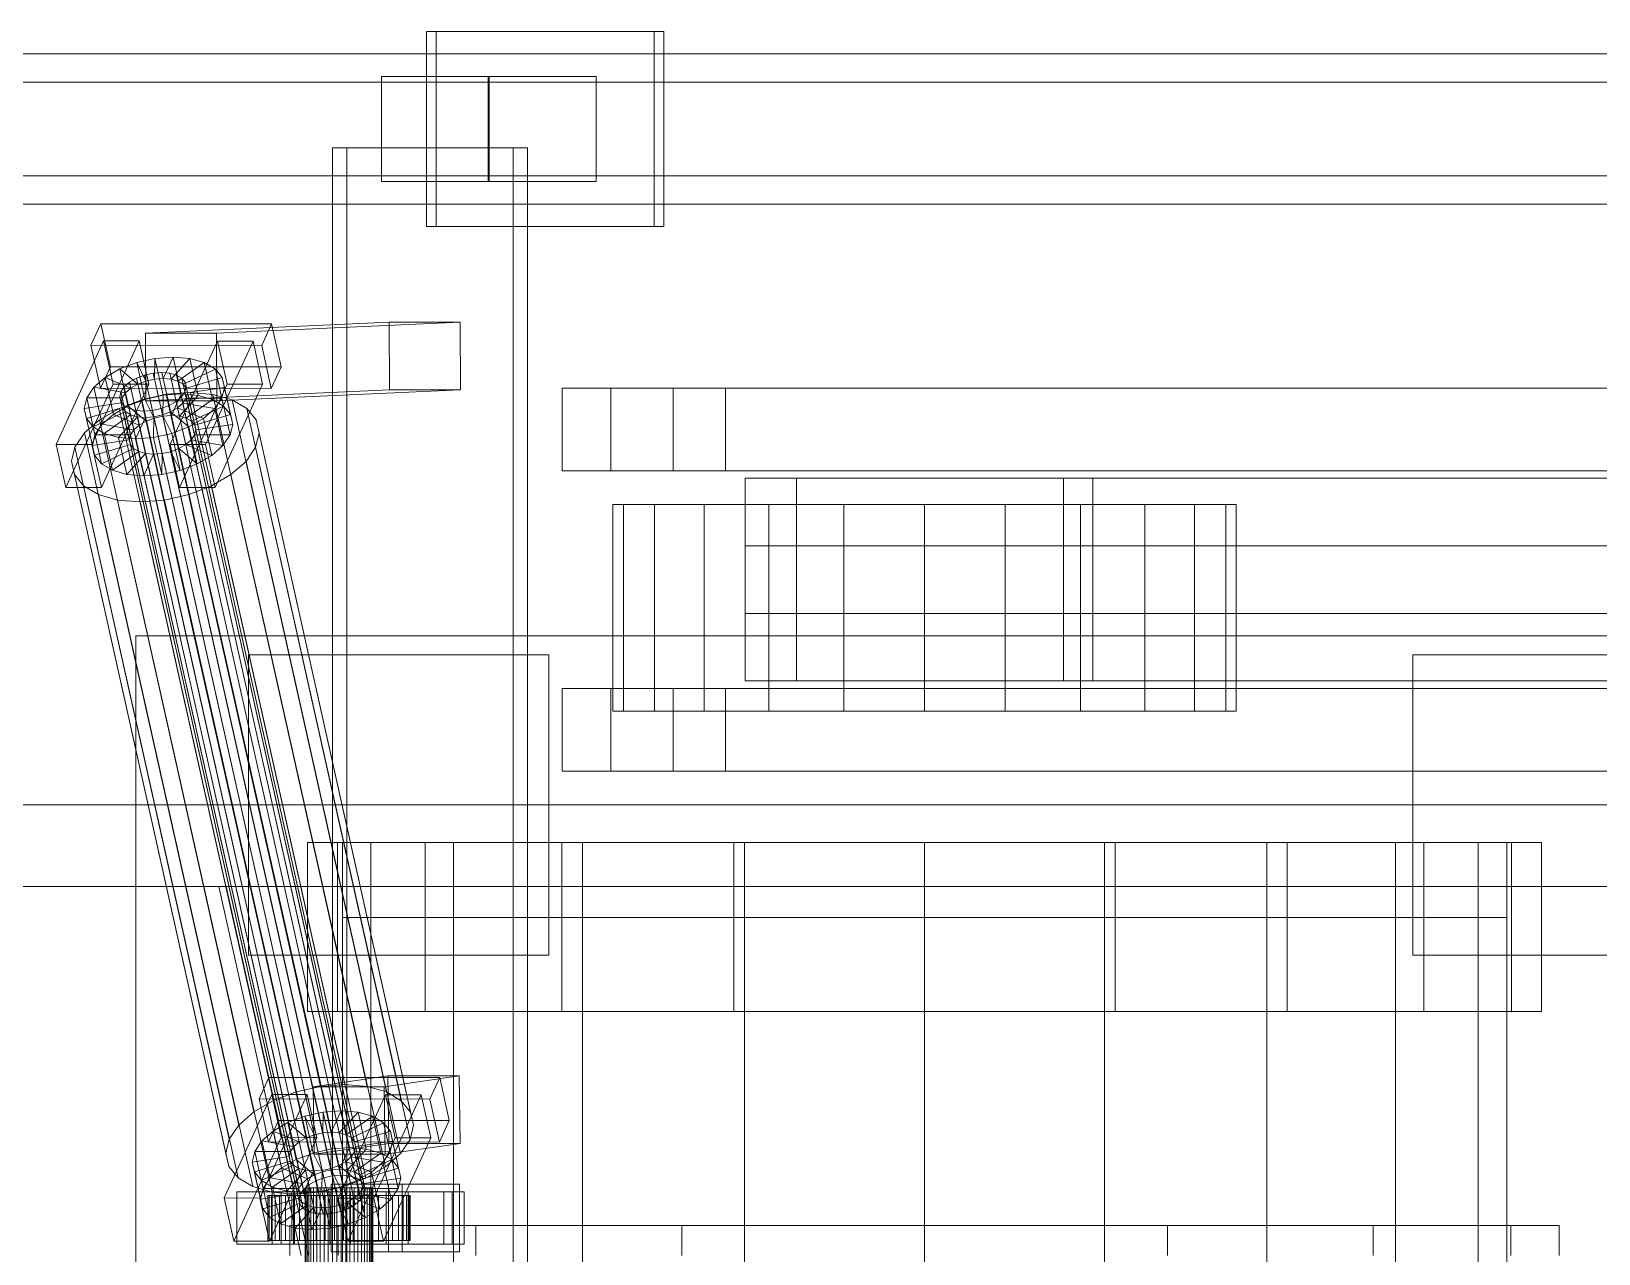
# Model space of a CAD drawing. Header units: millimetres. Extents: x -1970 to 34302, y -65268 to 6837.
# Drawn here: x 9291.7 to 9709, y -17869.5 to -17544 of the extents above; entities that cross this region are included whole.
import ezdxf

# ---------------------------------------------------------------- set-up
doc = ezdxf.new("R2010")
doc.units = ezdxf.units.MM
doc.layers.add('superior_C01', color=7, linetype='Continuous', lineweight=0)
doc.layers.add('superior_mezcladora', color=7, linetype='Continuous', lineweight=0)

msp = doc.modelspace()

# ---------------------------------------------------------------- linework, layer by layer
at = {"layer": 'superior_C01'}
for p, q in [((9457.535, -17544), (9396.904, -17544)), ((9396.904, -17544), (9396.904, -17596)), ((9399.466, -17544), (9396.904, -17544)), ((9399.466, -17596), (9399.466, -17544)), ((9399.466, -17544), (9460.097, -17544)), ((9457.535, -17596), (9457.535, -17544)), ((9457.535, -17544), (9460.097, -17544)), ((9460.097, -17544), (9460.097, -17596)), ((10290.917, -17550), (9154.087, -17550)), ((9166.894, -17550), (10303.724, -17550)), ((10382.167, -17550), (9245.336, -17550)), ((9261.345, -17550), (10398.175, -17550)), ((10289.314, -17557.5), (9245.334, -17557.5)), ((9261.347, -17557.5), (10305.327, -17557.5)), ((9413.338, -17556), (9384.918, -17556)), ((9384.918, -17556), (9384.918, -17584)), ((9413.65, -17556), (9384.918, -17556)), ((9413.338, -17584), (9413.338, -17556)), ((9413.338, -17556), (9442.07, -17556)), ((9413.65, -17584), (9413.65, -17556)), ((9413.65, -17556), (9442.07, -17556)), ((9442.07, -17556), (9442.07, -17584)), ((9419.989, -17575), (9371.863, -17575)), ((9371.863, -17575), (9371.863, -18425)), ((9375.705, -17575), (9371.863, -17575)), ((9375.705, -18425), (9375.705, -17575)), ((9375.705, -17575), (9423.831, -17575)), ((9419.989, -18425), (9419.989, -17575)), ((9419.989, -17575), (9423.831, -17575)), ((9423.831, -17575), (9423.831, -18425)), ((9245.334, -17582.5), (10289.314, -17582.5)), ((9261.347, -17582.5), (10305.327, -17582.5)), ((9384.918, -17584), (9413.338, -17584)), ((9384.918, -17584), (9413.65, -17584)), ((9442.07, -17584), (9413.338, -17584)), ((9442.07, -17584), (9413.65, -17584)), ((9154.087, -17590), (10290.917, -17590)), ((9166.894, -17590), (10303.724, -17590)), ((9245.336, -17590), (10382.167, -17590)), ((9261.345, -17590), (10398.175, -17590)), ((9396.904, -17596), (9457.535, -17596)), ((9396.904, -17596), (9399.466, -17596)), ((9460.097, -17596), (9399.466, -17596)), ((9460.097, -17596), (9457.535, -17596)), ((9310.206, -17621.857), (9307.576, -17627.592)), ((9312.764, -17633.325), (9310.206, -17621.857)), ((9310.206, -17621.857), (9355.679, -17621.914)), ((9386.953, -17621.488), (9322.078, -17624.356)), ((9341.025, -17624.356), (9405.9, -17621.488)), ((9353.05, -17627.65), (9355.679, -17621.914)), ((9355.679, -17621.914), (9358.237, -17633.382)), ((9387.035, -17639.486), (9386.953, -17621.488)), ((9386.953, -17621.488), (9405.9, -17621.488)), ((9405.9, -17621.488), (9405.982, -17639.486)), ((9341.025, -17624.356), (9322.078, -17624.356)), ((9322.078, -17624.356), (9322.159, -17642.354)), ((9341.106, -17642.354), (9341.025, -17624.356)), ((9310.944, -17626.449), (9298.324, -17653.98)), ((9353.05, -17627.65), (9307.576, -17627.592)), ((9307.576, -17627.592), (9310.135, -17639.061)), ((9307.798, -17653.992), (9320.418, -17626.461)), ((9313.502, -17637.917), (9310.944, -17626.449)), ((9310.944, -17626.449), (9320.418, -17626.461)), ((9320.418, -17626.461), (9322.976, -17637.929)), ((9341.26, -17626.487), (9328.64, -17654.019)), ((9338.113, -17654.031), (9350.733, -17626.499)), ((9343.818, -17637.955), (9341.26, -17626.487)), ((9341.26, -17626.487), (9350.733, -17626.499)), ((9350.733, -17626.499), (9353.291, -17637.967)), ((9355.608, -17639.118), (9353.05, -17627.65)), ((9310.135, -17639.061), (9312.764, -17633.325)), ((9311.358, -17636.164), (9315.253, -17633.91)), ((9358.237, -17633.382), (9312.764, -17633.325)), ((9315.253, -17633.91), (9319.775, -17632.183)), ((9315.253, -17633.91), (9320.093, -17637.975)), ((9317.446, -17643.74), (9315.253, -17633.91)), ((9319.775, -17632.183), (9324.615, -17631.1)), ((9319.775, -17632.183), (9322.235, -17637.157)), ((9321.968, -17642.013), (9319.775, -17632.183)), ((9324.615, -17631.1), (9324.528, -17636.643)), ((9324.615, -17631.1), (9329.444, -17630.735)), ((9326.808, -17640.93), (9324.615, -17631.1)), ((9329.444, -17630.735), (9326.815, -17636.47)), ((9333.933, -17631.112), (9328.941, -17636.649)), ((9331.637, -17640.564), (9329.444, -17630.735)), ((9329.444, -17630.735), (9333.933, -17631.112)), ((9337.775, -17632.206), (9330.761, -17637.167)), ((9340.709, -17633.943), (9332.151, -17637.99)), ((9336.125, -17640.942), (9333.933, -17631.112)), ((9333.933, -17631.112), (9337.775, -17632.206)), ((9339.967, -17642.036), (9337.775, -17632.206)), ((9337.775, -17632.206), (9340.709, -17633.943)), ((9342.901, -17643.772), (9340.709, -17633.943)), ((9340.709, -17633.943), (9342.535, -17636.203)), ((9358.237, -17633.382), (9355.608, -17639.118)), ((9300.882, -17665.449), (9313.502, -17637.917)), ((9308.355, -17638.79), (9311.358, -17636.164)), ((9322.976, -17637.929), (9310.356, -17665.461)), ((9311.358, -17636.164), (9318.248, -17639.042)), ((9313.551, -17645.994), (9311.358, -17636.164)), ((9322.976, -17637.929), (9313.502, -17637.917)), ((9316.46, -17638.648), (9317.882, -17637.404)), ((9317.882, -17637.404), (9319.727, -17636.336)), ((9365.572, -17851.202), (9317.882, -17637.404)), ((9320.093, -17637.975), (9318.248, -17639.042)), ((9319.727, -17636.336), (9321.869, -17635.518)), ((9367.417, -17850.135), (9319.727, -17636.336)), ((9322.235, -17637.157), (9320.093, -17637.975)), ((9320.093, -17637.975), (9322.285, -17647.804)), ((9321.869, -17635.518), (9324.162, -17635.005)), ((9369.559, -17849.317), (9321.869, -17635.518)), ((9324.528, -17636.643), (9322.235, -17637.157)), ((9322.235, -17637.157), (9324.427, -17646.986)), ((9324.162, -17635.005), (9326.449, -17634.832)), ((9371.851, -17848.804), (9324.162, -17635.005)), ((9326.815, -17636.47), (9324.528, -17636.643)), ((9324.528, -17636.643), (9326.72, -17646.473)), ((9326.449, -17634.832), (9328.576, -17635.011)), ((9374.139, -17848.631), (9326.449, -17634.832)), ((9326.815, -17636.47), (9329.008, -17646.3)), ((9328.941, -17636.649), (9326.815, -17636.47)), ((9328.576, -17635.011), (9330.396, -17635.529)), ((9376.265, -17848.809), (9328.576, -17635.011)), ((9328.941, -17636.649), (9331.134, -17646.479)), ((9330.761, -17637.167), (9328.941, -17636.649)), ((9330.396, -17635.529), (9331.785, -17636.352)), ((9378.085, -17849.328), (9330.396, -17635.529)), ((9330.761, -17637.167), (9332.954, -17646.997)), ((9332.151, -17637.99), (9330.761, -17637.167)), ((9331.198, -17665.487), (9343.818, -17637.955)), ((9331.785, -17636.352), (9332.65, -17637.422)), ((9379.475, -17850.15), (9331.785, -17636.352)), ((9332.151, -17637.99), (9334.343, -17647.82)), ((9333.016, -17639.061), (9332.151, -17637.99)), ((9332.65, -17637.422), (9332.931, -17638.668)), ((9380.339, -17851.221), (9332.65, -17637.422)), ((9342.535, -17636.203), (9333.016, -17639.061)), ((9353.291, -17637.967), (9340.671, -17665.499)), ((9344.727, -17646.033), (9342.535, -17636.203)), ((9342.535, -17636.203), (9343.128, -17638.834)), ((9353.291, -17637.967), (9343.818, -17637.955)), ((9305.769, -17644.431), (9306.449, -17641.61)), ((9306.449, -17641.61), (9308.355, -17638.79)), ((9306.449, -17641.61), (9315.922, -17641.622)), ((9308.641, -17651.44), (9306.449, -17641.61)), ((9308.355, -17638.79), (9316.825, -17640.286)), ((9310.548, -17648.62), (9308.355, -17638.79)), ((9310.135, -17639.061), (9355.608, -17639.118)), ((9315.079, -17644.416), (9321.124, -17642.107)), ((9315.235, -17641.32), (9315.557, -17639.983)), ((9315.516, -17642.566), (9315.235, -17641.32)), ((9362.924, -17855.119), (9315.235, -17641.32)), ((9316.381, -17643.637), (9315.516, -17642.566)), ((9363.205, -17856.365), (9315.516, -17642.566)), ((9315.557, -17639.983), (9316.46, -17638.648)), ((9363.246, -17853.782), (9315.557, -17639.983)), ((9315.922, -17641.622), (9315.6, -17642.958)), ((9316.825, -17640.286), (9315.922, -17641.622)), ((9315.922, -17641.622), (9318.115, -17651.452)), ((9364.149, -17852.446), (9316.46, -17638.648)), ((9318.248, -17639.042), (9316.825, -17640.286)), ((9316.825, -17640.286), (9319.018, -17650.116)), ((9321.968, -17642.013), (9317.446, -17643.74)), ((9318.248, -17639.042), (9320.44, -17648.872)), ((9321.124, -17642.107), (9327.595, -17640.659)), ((9362.235, -17826.416), (9321.124, -17642.107)), ((9326.808, -17640.93), (9321.968, -17642.013)), ((9324.427, -17646.986), (9321.968, -17642.013)), ((9387.035, -17639.486), (9322.159, -17642.354)), ((9322.159, -17642.354), (9341.106, -17642.354)), ((9326.72, -17646.473), (9326.808, -17640.93)), ((9331.637, -17640.564), (9326.808, -17640.93)), ((9327.595, -17640.659), (9334.05, -17640.17)), ((9368.706, -17824.968), (9327.595, -17640.659)), ((9330.284, -17642.585), (9328.439, -17643.652)), ((9329.008, -17646.3), (9331.637, -17640.564)), ((9331.706, -17641.341), (9330.284, -17642.585)), ((9377.973, -17856.383), (9330.284, -17642.585)), ((9331.134, -17646.479), (9336.125, -17640.942)), ((9336.125, -17640.942), (9331.637, -17640.564)), ((9332.609, -17640.005), (9331.706, -17641.341)), ((9379.396, -17855.139), (9331.706, -17641.341)), ((9332.072, -17642.979), (9332.975, -17641.643)), ((9332.931, -17638.668), (9332.609, -17640.005)), ((9332.609, -17640.005), (9380.299, -17853.804)), ((9380.62, -17852.467), (9332.931, -17638.668)), ((9332.954, -17646.997), (9339.967, -17642.036)), ((9332.975, -17641.643), (9333.297, -17640.307)), ((9332.975, -17641.643), (9342.448, -17641.655)), ((9335.167, -17651.473), (9332.975, -17641.643)), ((9333.016, -17639.061), (9335.208, -17648.891)), ((9333.297, -17640.307), (9333.016, -17639.061)), ((9343.128, -17638.834), (9333.297, -17640.307)), ((9333.297, -17640.307), (9335.489, -17650.137)), ((9334.05, -17640.17), (9340.051, -17640.674)), ((9375.162, -17824.479), (9334.05, -17640.17)), ((9339.967, -17642.036), (9336.125, -17640.942)), ((9342.901, -17643.772), (9339.967, -17642.036)), ((9340.051, -17640.674), (9345.187, -17642.137)), ((9381.162, -17824.984), (9340.051, -17640.674)), ((9342.448, -17641.655), (9340.542, -17644.475)), ((9405.982, -17639.486), (9341.106, -17642.354)), ((9343.128, -17638.834), (9342.448, -17641.655)), ((9342.448, -17641.655), (9344.641, -17651.485)), ((9345.321, -17648.664), (9343.128, -17638.834)), ((9345.187, -17642.137), (9349.109, -17644.459)), ((9386.298, -17826.446), (9345.187, -17642.137)), ((9405.982, -17639.486), (9387.035, -17639.486)), ((9305.769, -17644.431), (9315.6, -17642.958)), ((9306.363, -17647.062), (9305.769, -17644.431)), ((9307.962, -17654.261), (9305.769, -17644.431)), ((9306.363, -17647.062), (9315.882, -17644.204)), ((9308.188, -17649.322), (9316.746, -17645.275)), ((9309.872, -17647.428), (9315.079, -17644.416)), ((9313.551, -17645.994), (9310.548, -17648.62)), ((9311.122, -17651.059), (9318.136, -17646.098)), ((9317.446, -17643.74), (9313.551, -17645.994)), ((9320.44, -17648.872), (9313.551, -17645.994)), ((9314.965, -17652.153), (9319.956, -17646.616)), ((9356.191, -17828.725), (9315.079, -17644.416)), ((9315.6, -17642.958), (9315.882, -17644.204)), ((9315.6, -17642.958), (9317.793, -17652.788)), ((9315.882, -17644.204), (9316.746, -17645.275)), ((9315.882, -17644.204), (9318.074, -17654.034)), ((9317.771, -17644.459), (9316.381, -17643.637)), ((9364.07, -17857.435), (9316.381, -17643.637)), ((9316.746, -17645.275), (9318.136, -17646.098)), ((9316.746, -17645.275), (9318.939, -17655.105)), ((9322.285, -17647.804), (9317.446, -17643.74)), ((9319.591, -17644.978), (9317.771, -17644.459)), ((9365.46, -17858.258), (9317.771, -17644.459)), ((9318.136, -17646.098), (9319.956, -17646.616)), ((9318.136, -17646.098), (9320.329, -17655.927)), ((9319.453, -17652.53), (9322.082, -17646.795)), ((9321.717, -17645.156), (9319.591, -17644.978)), ((9367.28, -17858.776), (9319.591, -17644.978)), ((9319.956, -17646.616), (9322.082, -17646.795)), ((9319.956, -17646.616), (9322.149, -17656.446)), ((9324.004, -17644.983), (9321.717, -17645.156)), ((9369.406, -17858.955), (9321.717, -17645.156)), ((9322.082, -17646.795), (9324.37, -17646.622)), ((9322.082, -17646.795), (9324.275, -17656.624)), ((9322.285, -17647.804), (9324.427, -17646.986)), ((9326.297, -17644.47), (9324.004, -17644.983)), ((9371.693, -17858.782), (9324.004, -17644.983)), ((9324.282, -17652.165), (9324.37, -17646.622)), ((9324.37, -17646.622), (9326.662, -17646.108)), ((9324.37, -17646.622), (9326.562, -17656.451)), ((9324.427, -17646.986), (9326.72, -17646.473)), ((9328.439, -17643.652), (9326.297, -17644.47)), ((9373.986, -17858.269), (9326.297, -17644.47)), ((9326.662, -17646.108), (9328.804, -17645.29)), ((9329.122, -17651.082), (9326.662, -17646.108)), ((9326.662, -17646.108), (9328.855, -17655.938)), ((9326.72, -17646.473), (9329.008, -17646.3)), ((9376.128, -17857.451), (9328.439, -17643.652)), ((9328.804, -17645.29), (9330.649, -17644.223)), ((9333.644, -17649.355), (9328.804, -17645.29)), ((9328.804, -17645.29), (9330.997, -17655.12)), ((9329.008, -17646.3), (9331.134, -17646.479)), ((9330.649, -17644.223), (9332.072, -17642.979)), ((9337.539, -17647.101), (9330.649, -17644.223)), ((9330.649, -17644.223), (9332.842, -17654.053)), ((9331.134, -17646.479), (9332.954, -17646.997)), ((9340.542, -17644.475), (9332.072, -17642.979)), ((9332.072, -17642.979), (9334.264, -17652.809)), ((9334.343, -17647.82), (9342.901, -17643.772)), ((9335.208, -17648.891), (9344.727, -17646.033)), ((9340.542, -17644.475), (9337.539, -17647.101)), ((9342.735, -17654.305), (9340.542, -17644.475)), ((9344.727, -17646.033), (9342.901, -17643.772)), ((9345.321, -17648.664), (9344.727, -17646.033)), ((9349.109, -17644.459), (9351.55, -17647.481)), ((9390.221, -17828.768), (9349.109, -17644.459)), ((9303.309, -17654.709), (9305.858, -17650.939)), ((9305.858, -17650.939), (9309.872, -17647.428)), ((9346.969, -17835.248), (9305.858, -17650.939)), ((9308.188, -17649.322), (9306.363, -17647.062)), ((9308.555, -17656.892), (9306.363, -17647.062)), ((9311.122, -17651.059), (9308.188, -17649.322)), ((9310.381, -17659.152), (9308.188, -17649.322)), ((9310.548, -17648.62), (9308.641, -17651.44)), ((9350.983, -17831.737), (9309.872, -17647.428)), ((9319.018, -17650.116), (9310.548, -17648.62)), ((9314.965, -17652.153), (9311.122, -17651.059)), ((9313.315, -17660.889), (9311.122, -17651.059)), ((9318.115, -17651.452), (9319.018, -17650.116)), ((9319.018, -17650.116), (9320.44, -17648.872)), ((9320.44, -17648.872), (9322.285, -17647.804)), ((9329.122, -17651.082), (9324.282, -17652.165)), ((9333.644, -17649.355), (9329.122, -17651.082)), ((9331.315, -17660.912), (9329.122, -17651.082)), ((9332.954, -17646.997), (9334.343, -17647.82)), ((9337.539, -17647.101), (9333.644, -17649.355)), ((9335.837, -17659.184), (9333.644, -17649.355)), ((9334.343, -17647.82), (9335.208, -17648.891)), ((9335.489, -17650.137), (9335.167, -17651.473)), ((9335.208, -17648.891), (9335.489, -17650.137)), ((9335.489, -17650.137), (9345.321, -17648.664)), ((9339.732, -17656.931), (9337.539, -17647.101)), ((9344.641, -17651.485), (9345.321, -17648.664)), ((9352.344, -17650.998), (9351.435, -17654.769)), ((9351.55, -17647.481), (9352.344, -17650.998)), ((9392.662, -17831.79), (9351.55, -17647.481)), ((9393.455, -17835.307), (9352.344, -17650.998)), ((9307.798, -17653.992), (9298.324, -17653.98)), ((9298.324, -17653.98), (9300.882, -17665.449)), ((9302.401, -17658.48), (9303.309, -17654.709)), ((9344.421, -17839.018), (9303.309, -17654.709)), ((9310.356, -17665.461), (9307.798, -17653.992)), ((9308.641, -17651.44), (9307.962, -17654.261)), ((9317.793, -17652.788), (9307.962, -17654.261)), ((9307.962, -17654.261), (9308.555, -17656.892)), ((9318.074, -17654.034), (9308.555, -17656.892)), ((9318.115, -17651.452), (9308.641, -17651.44)), ((9318.939, -17655.105), (9310.381, -17659.152)), ((9319.453, -17652.53), (9314.965, -17652.153)), ((9317.157, -17661.983), (9314.965, -17652.153)), ((9317.793, -17652.788), (9318.115, -17651.452)), ((9318.074, -17654.034), (9317.793, -17652.788)), ((9318.939, -17655.105), (9318.074, -17654.034)), ((9320.329, -17655.927), (9318.939, -17655.105)), ((9324.282, -17652.165), (9319.453, -17652.53)), ((9321.646, -17662.36), (9319.453, -17652.53)), ((9326.475, -17661.995), (9324.282, -17652.165)), ((9338.113, -17654.031), (9328.64, -17654.019)), ((9328.64, -17654.019), (9331.198, -17665.487)), ((9330.997, -17655.12), (9328.855, -17655.938)), ((9332.842, -17654.053), (9330.997, -17655.12)), ((9330.997, -17655.12), (9335.837, -17659.184)), ((9334.264, -17652.809), (9332.842, -17654.053)), ((9332.842, -17654.053), (9339.732, -17656.931)), ((9335.167, -17651.473), (9334.264, -17652.809)), ((9334.264, -17652.809), (9342.735, -17654.305)), ((9344.641, -17651.485), (9335.167, -17651.473)), ((9340.671, -17665.499), (9338.113, -17654.031)), ((9339.732, -17656.931), (9342.735, -17654.305)), ((9342.735, -17654.305), (9344.641, -17651.485)), ((9351.435, -17654.769), (9348.887, -17658.539)), ((9351.435, -17654.769), (9392.546, -17839.078)), ((9303.194, -17661.997), (9302.401, -17658.48)), ((9343.512, -17842.789), (9302.401, -17658.48)), ((9308.555, -17656.892), (9310.381, -17659.152)), ((9310.381, -17659.152), (9313.315, -17660.889)), ((9320.329, -17655.927), (9313.315, -17660.889)), ((9322.149, -17656.446), (9317.157, -17661.983)), ((9322.149, -17656.446), (9320.329, -17655.927)), ((9324.275, -17656.624), (9321.646, -17662.36)), ((9324.275, -17656.624), (9322.149, -17656.446)), ((9326.562, -17656.451), (9324.275, -17656.624)), ((9326.562, -17656.451), (9326.475, -17661.995)), ((9328.855, -17655.938), (9326.562, -17656.451)), ((9328.855, -17655.938), (9331.315, -17660.912)), ((9331.315, -17660.912), (9335.837, -17659.184)), ((9335.837, -17659.184), (9339.732, -17656.931)), ((9348.887, -17658.539), (9344.872, -17662.05)), ((9389.998, -17842.848), (9348.887, -17658.539)), ((9305.635, -17665.019), (9303.194, -17661.997)), ((9344.305, -17846.306), (9303.194, -17661.997)), ((9313.315, -17660.889), (9317.157, -17661.983)), ((9317.157, -17661.983), (9321.646, -17662.36)), ((9321.646, -17662.36), (9326.475, -17661.995)), ((9326.475, -17661.995), (9331.315, -17660.912)), ((9344.872, -17662.05), (9339.665, -17665.062)), ((9385.983, -17846.359), (9344.872, -17662.05)), ((9300.882, -17665.449), (9310.356, -17665.461)), ((9309.557, -17667.341), (9305.635, -17665.019)), ((9346.746, -17849.328), (9305.635, -17665.019)), ((9314.694, -17668.803), (9309.557, -17667.341)), ((9350.669, -17851.65), (9309.557, -17667.341)), ((9333.62, -17667.371), (9327.149, -17668.819)), ((9331.198, -17665.487), (9340.671, -17665.499)), ((9339.665, -17665.062), (9333.62, -17667.371)), ((9374.731, -17851.68), (9333.62, -17667.371)), ((9380.776, -17849.371), (9339.665, -17665.062)), ((9320.694, -17669.308), (9314.694, -17668.803)), ((9355.805, -17853.113), (9314.694, -17668.803)), ((9327.149, -17668.819), (9320.694, -17669.308)), ((9361.805, -17853.617), (9320.694, -17669.308)), ((9368.261, -17853.128), (9327.149, -17668.819)), ((2012.494, -17750), (11002.451, -17750)), ((11004.06, -17750), (2014.103, -17750)), ((8915.115, -17771.702), (9341.672, -17771.702)), ((9343.584, -17771.702), (8917.026, -17771.702)), ((9341.672, -17771.702), (9363.598, -17870)), ((9341.672, -17771.702), (9343.584, -17771.702)), ((9341.672, -17771.702), (9768.23, -17771.702)), ((9365.51, -17870), (9343.584, -17771.702)), ((9770.141, -17771.702), (9343.584, -17771.702)), ((9386.634, -17822.189), (9366.751, -17825.057)), ((9385.698, -17825.057), (9405.581, -17822.189)), ((9386.9, -17840.17), (9386.634, -17822.189)), ((9386.634, -17822.189), (9405.581, -17822.189)), ((9405.581, -17822.189), (9405.847, -17840.17)), ((9354.971, -17822.549), (9352.342, -17828.285)), ((9357.529, -17834.017), (9354.971, -17822.549)), ((9354.971, -17822.549), (9400.445, -17822.606)), ((9362.235, -17826.416), (9356.191, -17828.725)), ((9368.706, -17824.968), (9362.235, -17826.416)), ((9385.698, -17825.057), (9366.751, -17825.057)), ((9366.751, -17825.057), (9367.017, -17843.038)), ((9375.162, -17824.479), (9368.706, -17824.968)), ((9381.162, -17824.984), (9375.162, -17824.479)), ((9386.298, -17826.446), (9381.162, -17824.984)), ((9385.964, -17843.038), (9385.698, -17825.057)), ((9397.815, -17828.342), (9400.445, -17822.606)), ((9400.445, -17822.606), (9403.003, -17834.074)), ((9355.71, -17827.141), (9343.09, -17854.673)), ((9356.191, -17828.725), (9350.983, -17831.737)), ((9397.815, -17828.342), (9352.342, -17828.285)), ((9352.342, -17828.285), (9354.9, -17839.753)), ((9352.563, -17854.685), (9365.184, -17827.153)), ((9358.268, -17838.609), (9355.71, -17827.141)), ((9355.71, -17827.141), (9365.184, -17827.153)), ((9365.184, -17827.153), (9367.742, -17838.621)), ((9386.026, -17827.179), (9373.405, -17854.711)), ((9382.879, -17854.723), (9395.499, -17827.191)), ((9388.584, -17838.647), (9386.026, -17827.179)), ((9386.026, -17827.179), (9395.499, -17827.191)), ((9390.221, -17828.768), (9386.298, -17826.446)), ((9392.662, -17831.79), (9390.221, -17828.768)), ((9395.499, -17827.191), (9398.057, -17838.659)), ((9400.373, -17839.81), (9397.815, -17828.342)), ((9350.983, -17831.737), (9346.969, -17835.248)), ((9354.9, -17839.753), (9357.529, -17834.017)), ((9356.124, -17836.856), (9360.019, -17834.603)), ((9403.003, -17834.074), (9357.529, -17834.017)), ((9360.019, -17834.603), (9364.541, -17832.875)), ((9360.019, -17834.603), (9364.859, -17838.667)), ((9362.211, -17844.433), (9360.019, -17834.603)), ((9364.541, -17832.875), (9369.381, -17831.792)), ((9364.541, -17832.875), (9367, -17837.849)), ((9366.733, -17842.705), (9364.541, -17832.875)), ((9369.381, -17831.792), (9369.293, -17837.336)), ((9369.381, -17831.792), (9374.21, -17831.427)), ((9371.574, -17841.622), (9369.381, -17831.792)), ((9374.21, -17831.427), (9371.581, -17837.163)), ((9378.698, -17831.804), (9373.707, -17837.341)), ((9376.402, -17841.257), (9374.21, -17831.427)), ((9374.21, -17831.427), (9378.698, -17831.804)), ((9382.54, -17832.898), (9375.527, -17837.86)), ((9385.474, -17834.635), (9376.916, -17838.682)), ((9380.891, -17841.634), (9378.698, -17831.804)), ((9378.698, -17831.804), (9382.54, -17832.898)), ((9384.733, -17842.728), (9382.54, -17832.898)), ((9382.54, -17832.898), (9385.474, -17834.635)), ((9387.667, -17844.465), (9385.474, -17834.635)), ((9385.474, -17834.635), (9387.3, -17836.895)), ((9393.455, -17835.307), (9392.662, -17831.79)), ((9403.003, -17834.074), (9400.373, -17839.81)), ((9346.969, -17835.248), (9344.421, -17839.018)), ((9345.648, -17866.141), (9358.268, -17838.609)), ((9353.121, -17839.482), (9356.124, -17836.856)), ((9367.742, -17838.621), (9355.122, -17866.153)), ((9356.124, -17836.856), (9363.014, -17839.734)), ((9358.316, -17846.686), (9356.124, -17836.856)), ((9367.742, -17838.621), (9358.268, -17838.609)), ((9364.859, -17838.667), (9363.014, -17839.734)), ((9367, -17837.849), (9364.859, -17838.667)), ((9364.859, -17838.667), (9367.051, -17848.497)), ((9369.293, -17837.336), (9367, -17837.849)), ((9367, -17837.849), (9369.193, -17847.679)), ((9371.581, -17837.163), (9369.293, -17837.336)), ((9369.293, -17837.336), (9371.486, -17847.165)), ((9371.581, -17837.163), (9373.773, -17846.992)), ((9373.707, -17837.341), (9371.581, -17837.163)), ((9373.707, -17837.341), (9375.899, -17847.171)), ((9375.527, -17837.86), (9373.707, -17837.341)), ((9375.527, -17837.86), (9377.719, -17847.689)), ((9376.916, -17838.682), (9375.527, -17837.86)), ((9375.963, -17866.179), (9388.584, -17838.647)), ((9376.916, -17838.682), (9379.109, -17848.512)), ((9377.781, -17839.753), (9376.916, -17838.682)), ((9387.3, -17836.895), (9377.781, -17839.753)), ((9398.057, -17838.659), (9385.437, -17866.191)), ((9389.493, -17846.725), (9387.3, -17836.895)), ((9387.3, -17836.895), (9387.894, -17839.526)), ((9398.057, -17838.659), (9388.584, -17838.647)), ((9392.546, -17839.078), (9393.455, -17835.307)), ((9344.421, -17839.018), (9343.512, -17842.789)), ((9343.512, -17842.789), (9344.305, -17846.306)), ((9350.535, -17845.123), (9351.215, -17842.302)), ((9351.215, -17842.302), (9353.121, -17839.482)), ((9351.215, -17842.302), (9360.688, -17842.314)), ((9353.407, -17852.132), (9351.215, -17842.302)), ((9353.121, -17839.482), (9361.591, -17840.978)), ((9355.313, -17849.312), (9353.121, -17839.482)), ((9354.9, -17839.753), (9400.373, -17839.81)), ((9360.688, -17842.314), (9360.366, -17843.65)), ((9361.591, -17840.978), (9360.688, -17842.314)), ((9360.688, -17842.314), (9362.881, -17852.144)), ((9363.014, -17839.734), (9361.591, -17840.978)), ((9361.591, -17840.978), (9363.784, -17850.808)), ((9366.733, -17842.705), (9362.211, -17844.433)), ((9363.014, -17839.734), (9365.206, -17849.564)), ((9371.574, -17841.622), (9366.733, -17842.705)), ((9369.193, -17847.679), (9366.733, -17842.705)), ((9386.9, -17840.17), (9367.017, -17843.038)), ((9367.017, -17843.038), (9385.964, -17843.038)), ((9371.486, -17847.165), (9371.574, -17841.622)), ((9376.402, -17841.257), (9371.574, -17841.622)), ((9373.773, -17846.992), (9376.402, -17841.257)), ((9375.899, -17847.171), (9380.891, -17841.634)), ((9380.891, -17841.634), (9376.402, -17841.257)), ((9376.838, -17843.671), (9377.741, -17842.335)), ((9377.719, -17847.689), (9384.733, -17842.728)), ((9377.741, -17842.335), (9378.062, -17840.999)), ((9377.741, -17842.335), (9387.214, -17842.347)), ((9379.933, -17852.165), (9377.741, -17842.335)), ((9377.781, -17839.753), (9379.974, -17849.583)), ((9378.062, -17840.999), (9377.781, -17839.753)), ((9387.894, -17839.526), (9378.062, -17840.999)), ((9378.062, -17840.999), (9380.255, -17850.829)), ((9384.733, -17842.728), (9380.891, -17841.634)), ((9387.667, -17844.465), (9384.733, -17842.728)), ((9387.214, -17842.347), (9385.308, -17845.167)), ((9405.847, -17840.17), (9385.964, -17843.038)), ((9385.983, -17846.359), (9389.998, -17842.848)), ((9405.847, -17840.17), (9386.9, -17840.17)), ((9387.894, -17839.526), (9387.214, -17842.347)), ((9387.214, -17842.347), (9389.407, -17852.177)), ((9390.086, -17849.356), (9387.894, -17839.526)), ((9389.998, -17842.848), (9392.546, -17839.078)), ((9344.305, -17846.306), (9346.746, -17849.328)), ((9350.535, -17845.123), (9360.366, -17843.65)), ((9351.128, -17847.754), (9350.535, -17845.123)), ((9352.728, -17854.953), (9350.535, -17845.123)), ((9351.128, -17847.754), (9360.647, -17844.897)), ((9352.954, -17850.015), (9361.512, -17845.967)), ((9358.316, -17846.686), (9355.313, -17849.312)), ((9355.888, -17851.751), (9362.902, -17846.79)), ((9362.211, -17844.433), (9358.316, -17846.686)), ((9365.206, -17849.564), (9358.316, -17846.686)), ((9360.366, -17843.65), (9360.647, -17844.897)), ((9360.366, -17843.65), (9362.559, -17853.48)), ((9360.647, -17844.897), (9361.512, -17845.967)), ((9360.647, -17844.897), (9362.84, -17854.726)), ((9361.512, -17845.967), (9362.902, -17846.79)), ((9361.512, -17845.967), (9363.705, -17855.797)), ((9367.051, -17848.497), (9362.211, -17844.433)), ((9362.902, -17846.79), (9364.722, -17847.308)), ((9362.902, -17846.79), (9365.095, -17856.62)), ((9369.135, -17847.314), (9371.428, -17846.801)), ((9369.193, -17847.679), (9371.486, -17847.165)), ((9371.428, -17846.801), (9373.57, -17845.983)), ((9373.888, -17851.774), (9371.428, -17846.801)), ((9371.428, -17846.801), (9373.621, -17856.631)), ((9371.486, -17847.165), (9373.773, -17846.992)), ((9373.57, -17845.983), (9375.415, -17844.915)), ((9378.41, -17850.047), (9373.57, -17845.983)), ((9373.57, -17845.983), (9375.763, -17855.812)), ((9373.773, -17846.992), (9375.899, -17847.171)), ((9375.415, -17844.915), (9376.838, -17843.671)), ((9382.305, -17847.793), (9375.415, -17844.915)), ((9375.415, -17844.915), (9377.608, -17854.745)), ((9375.899, -17847.171), (9377.719, -17847.689)), ((9385.308, -17845.167), (9376.838, -17843.671)), ((9376.838, -17843.671), (9379.03, -17853.501)), ((9379.109, -17848.512), (9387.667, -17844.465)), ((9379.974, -17849.583), (9389.493, -17846.725)), ((9380.776, -17849.371), (9385.983, -17846.359)), ((9385.308, -17845.167), (9382.305, -17847.793)), ((9387.5, -17854.997), (9385.308, -17845.167)), ((9389.493, -17846.725), (9387.667, -17844.465)), ((9390.086, -17849.356), (9389.493, -17846.725)), ((9346.746, -17849.328), (9350.669, -17851.65)), ((9352.954, -17850.015), (9351.128, -17847.754)), ((9353.321, -17857.584), (9351.128, -17847.754)), ((9355.888, -17851.751), (9352.954, -17850.015)), ((9355.147, -17859.844), (9352.954, -17850.015)), ((9355.313, -17849.312), (9353.407, -17852.132)), ((9363.784, -17850.808), (9355.313, -17849.312)), ((9359.73, -17852.845), (9364.722, -17847.308)), ((9362.881, -17852.144), (9363.784, -17850.808)), ((9363.784, -17850.808), (9365.206, -17849.564)), ((9365.572, -17851.202), (9364.149, -17852.446)), ((9364.219, -17853.223), (9366.848, -17847.487)), ((9364.722, -17847.308), (9366.848, -17847.487)), ((9364.722, -17847.308), (9366.915, -17857.138)), ((9365.206, -17849.564), (9367.051, -17848.497)), ((9367.417, -17850.135), (9365.572, -17851.202)), ((9366.848, -17847.487), (9369.135, -17847.314)), ((9366.848, -17847.487), (9369.041, -17857.317)), ((9367.051, -17848.497), (9369.193, -17847.679)), ((9369.559, -17849.317), (9367.417, -17850.135)), ((9369.048, -17852.857), (9369.135, -17847.314)), ((9369.135, -17847.314), (9371.328, -17857.144)), ((9371.851, -17848.804), (9369.559, -17849.317)), ((9390.48, -17851), (9371.533, -17851)), ((9371.533, -17851), (9371.533, -17869)), ((9386.773, -17851), (9371.533, -17851)), ((9374.139, -17848.631), (9371.851, -17848.804)), ((9378.41, -17850.047), (9373.888, -17851.774)), ((9376.265, -17848.809), (9374.139, -17848.631)), ((9374.731, -17851.68), (9380.776, -17849.371)), ((9378.085, -17849.328), (9376.265, -17848.809)), ((9377.719, -17847.689), (9379.109, -17848.512)), ((9379.475, -17850.15), (9378.085, -17849.328)), ((9382.305, -17847.793), (9378.41, -17850.047)), ((9380.602, -17859.877), (9378.41, -17850.047)), ((9379.109, -17848.512), (9379.974, -17849.583)), ((9380.339, -17851.221), (9379.475, -17850.15)), ((9380.255, -17850.829), (9379.933, -17852.165)), ((9379.974, -17849.583), (9380.255, -17850.829)), ((9380.255, -17850.829), (9390.086, -17849.356)), ((9380.62, -17852.467), (9380.339, -17851.221)), ((9384.497, -17857.623), (9382.305, -17847.793)), ((9386.773, -17869), (9386.773, -17851)), ((9386.773, -17851), (9405.72, -17851)), ((9389.407, -17852.177), (9390.086, -17849.356)), ((9390.48, -17869), (9390.48, -17851)), ((9390.48, -17851), (9405.72, -17851)), ((9405.72, -17851), (9405.72, -17869)), ((9352.563, -17854.685), (9343.09, -17854.673)), ((9343.09, -17854.673), (9345.648, -17866.141)), ((9355.857, -17853), (9346.384, -17853)), ((9346.384, -17853), (9346.384, -17867)), ((9361.752, -17853), (9346.384, -17853)), ((9350.669, -17851.65), (9355.805, -17853.113)), ((9355.122, -17866.153), (9352.563, -17854.685)), ((9353.407, -17852.132), (9352.728, -17854.953)), ((9362.559, -17853.48), (9352.728, -17854.953)), ((9352.728, -17854.953), (9353.321, -17857.584)), ((9362.84, -17854.726), (9353.321, -17857.584)), ((9362.881, -17852.144), (9353.407, -17852.132)), ((9355.012, -17854), (9354.681, -17854)), ((9354.681, -17854), (9364.661, -17854)), ((9354.681, -17866), (9354.681, -17854)), ((9354.681, -17854), (9355.642, -17854)), ((9356.613, -17854), (9355.012, -17854)), ((9355.012, -17854), (9364.817, -17854)), ((9355.012, -17866), (9355.012, -17854)), ((9355.642, -17854), (9365.116, -17854)), ((9355.642, -17866), (9355.642, -17854)), ((9355.642, -17854), (9357.83, -17854)), ((9355.805, -17853.113), (9361.805, -17853.617)), ((9355.857, -17867), (9355.857, -17853)), ((9355.857, -17853), (9371.226, -17853)), ((9359.73, -17852.845), (9355.888, -17851.751)), ((9358.081, -17861.581), (9355.888, -17851.751)), ((9359.374, -17854), (9356.613, -17854)), ((9356.613, -17854), (9365.576, -17854)), ((9356.613, -17866), (9356.613, -17854)), ((9357.83, -17854), (9366.152, -17854)), ((9357.83, -17866), (9357.83, -17854)), ((9357.83, -17854), (9361.096, -17854)), ((9403.743, -17853), (9358.27, -17853)), ((9358.27, -17853), (9358.27, -17867)), ((9361.471, -17853), (9358.27, -17853)), ((9363.107, -17854), (9359.374, -17854)), ((9359.374, -17854), (9366.884, -17854)), ((9359.374, -17866), (9359.374, -17854)), ((9364.219, -17853.223), (9359.73, -17852.845)), ((9361.923, -17862.675), (9359.73, -17852.845)), ((9361.096, -17854), (9367.699, -17854)), ((9361.096, -17866), (9361.096, -17854)), ((9361.096, -17854), (9365.216, -17854)), ((9361.471, -17867), (9361.471, -17853)), ((9361.471, -17853), (9406.945, -17853)), ((9361.752, -17867), (9361.752, -17853)), ((9361.752, -17853), (9371.226, -17853)), ((9361.805, -17853.617), (9368.261, -17853.128)), ((9362.559, -17853.48), (9362.881, -17852.144)), ((9362.84, -17854.726), (9362.559, -17853.48)), ((9363.705, -17855.797), (9362.84, -17854.726)), ((9363.246, -17853.782), (9362.924, -17855.119)), ((9362.924, -17855.119), (9363.205, -17856.365)), ((9367.559, -17854), (9363.107, -17854)), ((9363.107, -17854), (9368.652, -17854)), ((9363.107, -17866), (9363.107, -17854)), ((9364.149, -17852.446), (9363.246, -17853.782)), ((9369.048, -17852.857), (9364.219, -17853.223)), ((9366.411, -17863.052), (9364.219, -17853.223)), ((9364.817, -17852), (9364.661, -17852)), ((9364.661, -17852), (9365.116, -17852)), ((9364.661, -18148), (9364.661, -17852)), ((9364.661, -17854), (9364.817, -17854)), ((9364.661, -17854), (9364.661, -17866)), ((9365.116, -17854), (9364.661, -17854)), ((9365.576, -17852), (9364.817, -17852)), ((9364.817, -18148), (9364.817, -17852)), ((9364.817, -17854), (9365.576, -17854)), ((9364.817, -17854), (9364.817, -17866)), ((9365.116, -17852), (9366.152, -17852)), ((9365.116, -18148), (9365.116, -17852)), ((9365.116, -17854), (9365.116, -17866)), ((9366.152, -17854), (9365.116, -17854)), ((9365.216, -17854), (9369.651, -17854)), ((9365.216, -17866), (9365.216, -17854)), ((9365.216, -17854), (9369.911, -17854)), ((9366.884, -17852), (9365.576, -17852)), ((9365.576, -18148), (9365.576, -17852)), ((9365.576, -17854), (9366.884, -17854)), ((9365.576, -17854), (9365.576, -17866)), ((9366.152, -17852), (9367.699, -17852)), ((9366.152, -18148), (9366.152, -17852)), ((9366.152, -17854), (9366.152, -17866)), ((9367.699, -17854), (9366.152, -17854)), ((9368.652, -17852), (9366.884, -17852)), ((9366.884, -18148), (9366.884, -17852)), ((9366.884, -17854), (9368.652, -17854)), ((9366.884, -17854), (9366.884, -17866)), ((9372.425, -17854), (9367.559, -17854)), ((9367.559, -17854), (9370.761, -17854)), ((9367.559, -17866), (9367.559, -17854)), ((9367.699, -17852), (9369.651, -17852)), ((9367.699, -18148), (9367.699, -17852)), ((9367.699, -17854), (9367.699, -17866)), ((9369.651, -17854), (9367.699, -17854)), ((9368.261, -17853.128), (9374.731, -17851.68)), ((9370.761, -17852), (9368.652, -17852)), ((9368.652, -18148), (9368.652, -17852)), ((9368.652, -17854), (9370.761, -17854)), ((9368.652, -17854), (9368.652, -17866)), ((9373.888, -17851.774), (9369.048, -17852.857)), ((9371.24, -17862.687), (9369.048, -17852.857)), ((9369.651, -17852), (9371.875, -17852)), ((9369.651, -18148), (9369.651, -17852)), ((9369.651, -17854), (9369.651, -17866)), ((9371.875, -17854), (9369.651, -17854)), ((9369.911, -17854), (9371.875, -17854)), ((9369.911, -17866), (9369.911, -17854)), ((9369.911, -17854), (9374.86, -17854)), ((9373.066, -17852), (9370.761, -17852)), ((9370.761, -18148), (9370.761, -17852)), ((9370.761, -17854), (9373.066, -17854)), ((9370.761, -17854), (9370.761, -17866)), ((9371.226, -17853), (9371.226, -17867)), ((9371.875, -17852), (9374.219, -17852)), ((9371.875, -18148), (9371.875, -17852)), ((9371.875, -17854), (9371.875, -17866)), ((9374.219, -17854), (9371.875, -17854)), ((9377.374, -17854), (9372.425, -17854)), ((9372.425, -17854), (9373.066, -17854)), ((9372.425, -17866), (9372.425, -17854)), ((9375.41, -17852), (9373.066, -17852)), ((9373.066, -18148), (9373.066, -17852)), ((9373.066, -17854), (9375.41, -17854)), ((9373.066, -17854), (9373.066, -17866)), ((9382.879, -17854.723), (9373.405, -17854.711)), ((9373.405, -17854.711), (9375.963, -17866.179)), ((9376.081, -17861.604), (9373.888, -17851.774)), ((9374.219, -17852), (9376.524, -17852)), ((9374.219, -18148), (9374.219, -17852)), ((9374.86, -17854), (9374.219, -17854)), ((9374.219, -17854), (9374.219, -17866)), ((9376.524, -17854), (9374.219, -17854)), ((9374.86, -17866), (9374.86, -17854)), ((9374.86, -17854), (9379.725, -17854)), ((9377.634, -17852), (9375.41, -17852)), ((9375.41, -18148), (9375.41, -17852)), ((9377.374, -17854), (9375.41, -17854)), ((9375.41, -17854), (9377.634, -17854)), ((9375.41, -17854), (9375.41, -17866)), ((9377.608, -17854.745), (9375.763, -17855.812)), ((9376.524, -17852), (9378.632, -17852)), ((9376.524, -18148), (9376.524, -17852)), ((9379.725, -17854), (9376.524, -17854)), ((9376.524, -17854), (9376.524, -17866)), ((9378.632, -17854), (9376.524, -17854)), ((9386.173, -17853), (9376.699, -17853)), ((9376.699, -17853), (9376.699, -17867)), ((9392.067, -17853), (9376.699, -17853)), ((9382.068, -17854), (9377.374, -17854)), ((9377.374, -17866), (9377.374, -17854)), ((9379.03, -17853.501), (9377.608, -17854.745)), ((9377.608, -17854.745), (9384.497, -17857.623)), ((9379.585, -17852), (9377.634, -17852)), ((9377.634, -18148), (9377.634, -17852)), ((9382.068, -17854), (9377.634, -17854)), ((9377.634, -17854), (9379.585, -17854)), ((9377.634, -17854), (9377.634, -17866)), ((9377.973, -17856.383), (9379.396, -17855.139)), ((9378.632, -17852), (9380.401, -17852)), ((9378.632, -18148), (9378.632, -17852)), ((9384.177, -17854), (9378.632, -17854)), ((9378.632, -17854), (9378.632, -17866)), ((9380.401, -17854), (9378.632, -17854)), ((9379.933, -17852.165), (9379.03, -17853.501)), ((9379.03, -17853.501), (9387.5, -17854.997)), ((9379.396, -17855.139), (9380.299, -17853.804)), ((9381.132, -17852), (9379.585, -17852)), ((9379.585, -18148), (9379.585, -17852)), ((9386.189, -17854), (9379.585, -17854)), ((9379.585, -17854), (9381.132, -17854)), ((9379.585, -17854), (9379.585, -17866)), ((9379.725, -17866), (9379.725, -17854)), ((9379.725, -17854), (9384.177, -17854)), ((9389.407, -17852.177), (9379.933, -17852.165)), ((9380.299, -17853.804), (9380.62, -17852.467)), ((9380.401, -17852), (9381.709, -17852)), ((9380.401, -18148), (9380.401, -17852)), ((9387.91, -17854), (9380.401, -17854)), ((9380.401, -17854), (9380.401, -17866)), ((9381.709, -17854), (9380.401, -17854)), ((9382.168, -17852), (9381.132, -17852)), ((9381.132, -18148), (9381.132, -17852)), ((9389.454, -17854), (9381.132, -17854)), ((9381.132, -17854), (9382.168, -17854)), ((9381.132, -17854), (9381.132, -17866)), ((9381.709, -17852), (9382.467, -17852)), ((9381.709, -18148), (9381.709, -17852)), ((9390.672, -17854), (9381.709, -17854)), ((9381.709, -17854), (9381.709, -17866)), ((9382.467, -17854), (9381.709, -17854)), ((9386.189, -17854), (9382.068, -17854)), ((9382.068, -17866), (9382.068, -17854)), ((9382.624, -17852), (9382.168, -17852)), ((9382.168, -17852), (9382.168, -18148)), ((9382.168, -17854), (9391.642, -17854)), ((9382.168, -17866), (9382.168, -17854)), ((9382.168, -17854), (9382.624, -17854)), ((9382.467, -17852), (9382.624, -17852)), ((9382.467, -18148), (9382.467, -17852)), ((9392.272, -17854), (9382.467, -17854)), ((9382.467, -17854), (9382.467, -17866)), ((9382.624, -17854), (9382.467, -17854)), ((9382.624, -18148), (9382.624, -17852)), ((9392.603, -17854), (9382.624, -17854)), ((9382.624, -17854), (9382.624, -17866)), ((9385.437, -17866.191), (9382.879, -17854.723)), ((9384.177, -17866), (9384.177, -17854)), ((9384.177, -17854), (9387.91, -17854)), ((9384.497, -17857.623), (9387.5, -17854.997)), ((9386.173, -17867), (9386.173, -17853)), ((9386.173, -17853), (9401.541, -17853)), ((9389.454, -17854), (9386.189, -17854)), ((9386.189, -17866), (9386.189, -17854)), ((9387.5, -17854.997), (9389.407, -17852.177)), ((9387.91, -17866), (9387.91, -17854)), ((9387.91, -17854), (9390.672, -17854)), ((9391.642, -17854), (9389.454, -17854)), ((9389.454, -17866), (9389.454, -17854)), ((9390.672, -17866), (9390.672, -17854)), ((9390.672, -17854), (9392.272, -17854)), ((9391.642, -17854), (9391.642, -17866)), ((9392.603, -17854), (9391.642, -17854)), ((9392.067, -17867), (9392.067, -17853)), ((9392.067, -17853), (9401.541, -17853)), ((9392.272, -17866), (9392.272, -17854)), ((9392.272, -17854), (9392.603, -17854)), ((9392.603, -17866), (9392.603, -17854)), ((9401.541, -17853), (9401.541, -17867)), ((9403.743, -17867), (9403.743, -17853)), ((9403.743, -17853), (9406.945, -17853)), ((9406.945, -17853), (9406.945, -17867)), ((9353.321, -17857.584), (9355.147, -17859.844)), ((9363.705, -17855.797), (9355.147, -17859.844)), ((9365.095, -17856.62), (9358.081, -17861.581)), ((9366.915, -17857.138), (9361.923, -17862.675)), ((9363.205, -17856.365), (9364.07, -17857.435)), ((9365.095, -17856.62), (9363.705, -17855.797)), ((9364.07, -17857.435), (9365.46, -17858.258)), ((9366.915, -17857.138), (9365.095, -17856.62)), ((9365.46, -17858.258), (9367.28, -17858.776)), ((9369.041, -17857.317), (9366.411, -17863.052)), ((9369.041, -17857.317), (9366.915, -17857.138)), ((9367.28, -17858.776), (9369.406, -17858.955)), ((9371.328, -17857.144), (9369.041, -17857.317)), ((9369.406, -17858.955), (9371.693, -17858.782)), ((9371.328, -17857.144), (9371.24, -17862.687)), ((9373.621, -17856.631), (9371.328, -17857.144)), ((9371.693, -17858.782), (9373.986, -17858.269)), ((9375.763, -17855.812), (9373.621, -17856.631)), ((9373.621, -17856.631), (9376.081, -17861.604)), ((9373.986, -17858.269), (9376.128, -17857.451)), ((9375.763, -17855.812), (9380.602, -17859.877)), ((9376.128, -17857.451), (9377.973, -17856.383)), ((9380.602, -17859.877), (9384.497, -17857.623)), ((9355.147, -17859.844), (9358.081, -17861.581)), ((9358.081, -17861.581), (9361.923, -17862.675)), ((9361.923, -17862.675), (9366.411, -17863.052)), ((9366.411, -17863.052), (9371.24, -17862.687)), ((9371.24, -17862.687), (9376.081, -17861.604)), ((9376.081, -17861.604), (9380.602, -17859.877)), ((9345.648, -17866.141), (9355.122, -17866.153)), ((9346.384, -17867), (9355.857, -17867)), ((9346.384, -17867), (9361.752, -17867)), ((9364.661, -17866), (9354.681, -17866)), ((9354.681, -17866), (9355.012, -17866)), ((9355.642, -17866), (9354.681, -17866)), ((9364.817, -17866), (9355.012, -17866)), ((9355.012, -17866), (9356.613, -17866)), ((9365.116, -17866), (9355.642, -17866)), ((9357.83, -17866), (9355.642, -17866)), ((9371.226, -17867), (9355.857, -17867)), ((9365.576, -17866), (9356.613, -17866)), ((9356.613, -17866), (9359.374, -17866)), ((9366.152, -17866), (9357.83, -17866)), ((9361.096, -17866), (9357.83, -17866)), ((9358.27, -17867), (9403.743, -17867)), ((9358.27, -17867), (9361.471, -17867)), ((9366.884, -17866), (9359.374, -17866)), ((9359.374, -17866), (9363.107, -17866)), ((9367.699, -17866), (9361.096, -17866)), ((9365.216, -17866), (9361.096, -17866)), ((9406.945, -17867), (9361.471, -17867)), ((9371.226, -17867), (9361.752, -17867)), ((9368.652, -17866), (9363.107, -17866)), ((9363.107, -17866), (9367.559, -17866)), ((9364.817, -17866), (9364.661, -17866)), ((9364.661, -17866), (9365.116, -17866)), ((9365.576, -17866), (9364.817, -17866)), ((9365.116, -17866), (9366.152, -17866)), ((9369.651, -17866), (9365.216, -17866)), ((9369.911, -17866), (9365.216, -17866)), ((9366.884, -17866), (9365.576, -17866)), ((9366.152, -17866), (9367.699, -17866)), ((9368.652, -17866), (9366.884, -17866)), ((9370.761, -17866), (9367.559, -17866)), ((9367.559, -17866), (9372.425, -17866)), ((9367.699, -17866), (9369.651, -17866)), ((9370.761, -17866), (9368.652, -17866)), ((9369.651, -17866), (9371.875, -17866)), ((9371.875, -17866), (9369.911, -17866)), ((9374.86, -17866), (9369.911, -17866)), ((9373.066, -17866), (9370.761, -17866)), ((9371.875, -17866), (9374.219, -17866)), ((9373.066, -17866), (9372.425, -17866)), ((9372.425, -17866), (9377.374, -17866)), ((9375.41, -17866), (9373.066, -17866)), ((9374.219, -17866), (9374.86, -17866)), ((9374.219, -17866), (9376.524, -17866)), ((9379.725, -17866), (9374.86, -17866)), ((9377.634, -17866), (9375.41, -17866)), ((9375.41, -17866), (9377.374, -17866)), ((9375.963, -17866.179), (9385.437, -17866.191)), ((9376.524, -17866), (9379.725, -17866)), ((9376.524, -17866), (9378.632, -17866)), ((9376.699, -17867), (9386.173, -17867)), ((9376.699, -17867), (9392.067, -17867)), ((9377.374, -17866), (9382.068, -17866)), ((9379.585, -17866), (9377.634, -17866)), ((9377.634, -17866), (9382.068, -17866)), ((9378.632, -17866), (9384.177, -17866)), ((9378.632, -17866), (9380.401, -17866)), ((9381.132, -17866), (9379.585, -17866)), ((9379.585, -17866), (9386.189, -17866)), ((9384.177, -17866), (9379.725, -17866)), ((9380.401, -17866), (9387.91, -17866)), ((9380.401, -17866), (9381.709, -17866)), ((9382.168, -17866), (9381.132, -17866)), ((9381.132, -17866), (9389.454, -17866)), ((9381.709, -17866), (9390.672, -17866)), ((9381.709, -17866), (9382.467, -17866)), ((9382.068, -17866), (9386.189, -17866)), ((9391.642, -17866), (9382.168, -17866)), ((9382.624, -17866), (9382.168, -17866)), ((9382.467, -17866), (9392.272, -17866)), ((9382.467, -17866), (9382.624, -17866)), ((9382.624, -17866), (9392.603, -17866)), ((9387.91, -17866), (9384.177, -17866)), ((9401.541, -17867), (9386.173, -17867)), ((9386.189, -17866), (9389.454, -17866)), ((9390.672, -17866), (9387.91, -17866)), ((9389.454, -17866), (9391.642, -17866)), ((9392.272, -17866), (9390.672, -17866)), ((9391.642, -17866), (9392.603, -17866)), ((9401.541, -17867), (9392.067, -17867)), ((9392.603, -17866), (9392.272, -17866)), ((9406.945, -17867), (9403.743, -17867)), ((9371.533, -17869), (9390.48, -17869)), ((9386.773, -17869), (9371.533, -17869)), ((9405.72, -17869), (9386.773, -17869)), ((9405.72, -17869), (9390.48, -17869))]:
    msp.add_line(p, q, dxfattribs=at)
at = {"layer": 'superior_mezcladora'}
for p, q in [((9433.014, -17639), (9446.043, -17639)), ((9433.014, -17661), (9433.014, -17639)), ((9993.014, -17639), (9433.014, -17639)), ((9446.043, -17639), (9446.043, -17661)), ((9446.043, -17639), (10006.043, -17639)), ((9462.556, -17639), (9476.501, -17639)), ((9462.556, -17661), (9462.556, -17639)), ((10262.556, -17639), (9462.556, -17639)), ((9476.501, -17639), (9476.501, -17661)), ((9476.501, -17639), (10276.501, -17639)), ((9446.043, -17661), (9433.014, -17661)), ((9433.014, -17661), (9993.014, -17661)), ((9446.043, -17661), (10006.043, -17661)), ((9476.501, -17661), (9462.556, -17661)), ((9462.556, -17661), (10262.556, -17661)), ((9476.501, -17661), (10276.501, -17661)), ((9481.782, -17663), (9495.435, -17663)), ((9481.782, -17681), (9481.782, -17663)), ((10029.03, -17663), (9481.782, -17663)), ((9495.435, -17663), (9495.435, -17681)), ((9495.435, -17663), (10042.682, -17663)), ((9566.557, -17681), (9566.557, -17663)), ((9566.557, -17663), (9574.34, -17663)), ((10219.309, -17663), (9566.557, -17663)), ((9574.34, -17663), (9574.34, -17681)), ((10227.093, -17663), (9574.34, -17663)), ((9449.357, -17670), (9446.529, -17670)), ((9446.529, -17725), (9446.529, -17670)), ((9457.648, -17670), (9449.357, -17670)), ((9449.357, -17725), (9449.357, -17670)), ((9470.839, -17670), (9457.648, -17670)), ((9457.648, -17725), (9457.648, -17670)), ((9488.029, -17670), (9470.839, -17670)), ((9470.839, -17725), (9470.839, -17670)), ((9508.047, -17670), (9488.029, -17670)), ((9488.029, -17725), (9488.029, -17670)), ((9529.529, -17670), (9508.047, -17670)), ((9508.047, -17725), (9508.047, -17670)), ((9551.011, -17670), (9529.529, -17670)), ((9529.529, -17725), (9529.529, -17670)), ((9571.029, -17670), (9551.011, -17670)), ((9551.011, -17725), (9551.011, -17670)), ((9588.218, -17670), (9571.029, -17670)), ((9571.029, -17725), (9571.029, -17670)), ((9601.409, -17670), (9588.218, -17670)), ((9588.218, -17725), (9588.218, -17670)), ((9609.7, -17670), (9601.409, -17670)), ((9601.409, -17725), (9601.409, -17670)), ((9612.529, -17670), (9609.7, -17670)), ((9609.7, -17725), (9609.7, -17670)), ((9612.529, -17670), (9612.529, -17725)), ((9481.782, -17681), (9495.435, -17681)), ((9481.782, -17699), (9481.782, -17681)), ((10029.03, -17681), (9481.782, -17681)), ((9495.435, -17681), (9495.435, -17699)), ((9495.435, -17681), (10042.682, -17681)), ((9566.557, -17699), (9566.557, -17681)), ((9566.557, -17681), (9574.34, -17681)), ((10219.309, -17681), (9566.557, -17681)), ((9574.34, -17681), (9574.34, -17699)), ((10227.093, -17681), (9574.34, -17681)), ((9481.782, -17699), (9495.435, -17699)), ((9481.782, -17717), (9481.782, -17699)), ((10029.03, -17699), (9481.782, -17699)), ((9495.435, -17699), (9495.435, -17717)), ((9495.435, -17699), (10042.682, -17699)), ((9566.557, -17717), (9566.557, -17699)), ((9566.557, -17699), (9574.34, -17699)), ((10219.309, -17699), (9566.557, -17699)), ((9574.34, -17699), (9574.34, -17717)), ((10227.093, -17699), (9574.34, -17699)), ((9319.529, -18465), (9319.529, -17705)), ((9319.529, -17705), (9739.529, -17705)), ((9349.529, -17790), (9349.529, -17710)), ((9349.529, -17710), (9429.529, -17710)), ((9429.529, -17710), (9429.529, -17790)), ((9659.529, -17790), (9659.529, -17710)), ((9659.529, -17710), (9739.529, -17710)), ((9495.435, -17717), (9481.782, -17717)), ((9481.782, -17717), (10029.03, -17717)), ((9495.435, -17717), (10042.682, -17717)), ((9574.34, -17717), (9566.557, -17717)), ((9566.557, -17717), (10219.309, -17717)), ((10227.093, -17717), (9574.34, -17717)), ((9433.014, -17719), (9446.043, -17719)), ((9433.014, -17741), (9433.014, -17719)), ((9993.014, -17719), (9433.014, -17719)), ((9446.043, -17719), (9446.043, -17741)), ((9446.043, -17719), (10006.043, -17719)), ((9462.556, -17719), (9476.501, -17719)), ((9462.556, -17741), (9462.556, -17719)), ((10262.556, -17719), (9462.556, -17719)), ((9476.501, -17719), (9476.501, -17741)), ((9476.501, -17719), (10276.501, -17719)), ((9449.357, -17725), (9446.529, -17725)), ((9457.648, -17725), (9449.357, -17725)), ((9470.839, -17725), (9457.648, -17725)), ((9488.029, -17725), (9470.839, -17725)), ((9508.047, -17725), (9488.029, -17725)), ((9529.529, -17725), (9508.047, -17725)), ((9551.011, -17725), (9529.529, -17725)), ((9571.029, -17725), (9551.011, -17725)), ((9588.218, -17725), (9571.029, -17725)), ((9601.409, -17725), (9588.218, -17725)), ((9609.7, -17725), (9601.409, -17725)), ((9609.7, -17725), (9612.529, -17725)), ((9446.043, -17741), (9433.014, -17741)), ((9433.014, -17741), (9993.014, -17741)), ((9446.043, -17741), (10006.043, -17741)), ((9476.501, -17741), (9462.556, -17741)), ((9462.556, -17741), (10262.556, -17741)), ((9476.501, -17741), (10276.501, -17741)), ((9373.27, -17760), (9365.229, -17760)), ((9365.229, -17805), (9365.229, -17760)), ((9396.607, -17760), (9373.27, -17760)), ((9373.27, -17805), (9373.27, -17760)), ((9382.115, -17760), (9374.529, -17760)), ((9374.529, -18420), (9374.529, -17760)), ((9404.131, -17760), (9382.115, -17760)), ((9382.115, -18420), (9382.115, -17760)), ((9432.955, -17760), (9396.607, -17760)), ((9396.607, -17805), (9396.607, -17760)), ((9438.422, -17760), (9404.131, -17760)), ((9404.131, -18420), (9404.131, -17760)), ((9478.757, -17760), (9432.955, -17760)), ((9432.955, -17805), (9432.955, -17760)), ((9481.631, -17760), (9438.422, -17760)), ((9438.422, -18420), (9438.422, -17760)), ((9529.529, -17760), (9478.757, -17760)), ((9478.757, -17805), (9478.757, -17760)), ((9529.529, -17760), (9481.631, -17760)), ((9481.631, -18420), (9481.631, -17760)), ((9577.426, -17760), (9529.529, -17760)), ((9529.529, -18420), (9529.529, -17760)), ((9580.3, -17760), (9529.529, -17760)), ((9529.529, -17805), (9529.529, -17760)), ((9620.635, -17760), (9577.426, -17760)), ((9577.426, -18420), (9577.426, -17760)), ((9626.102, -17760), (9580.3, -17760)), ((9580.3, -17805), (9580.3, -17760)), ((9654.926, -17760), (9620.635, -17760)), ((9620.635, -18420), (9620.635, -17760)), ((9662.45, -17760), (9626.102, -17760)), ((9626.102, -17805), (9626.102, -17760)), ((9676.942, -17760), (9654.926, -17760)), ((9654.926, -18420), (9654.926, -17760)), ((9685.787, -17760), (9662.45, -17760)), ((9662.45, -17805), (9662.45, -17760)), ((9684.529, -17760), (9676.942, -17760)), ((9676.942, -18420), (9676.942, -17760)), ((9684.529, -17760), (9684.529, -18420)), ((9693.829, -17760), (9685.787, -17760)), ((9685.787, -17805), (9685.787, -17760)), ((9693.829, -17760), (9693.829, -17805)), ((9374.529, -18400), (9374.529, -17780)), ((9374.529, -17780), (9684.529, -17780)), ((9684.529, -17780), (9684.529, -18400)), ((9429.529, -17790), (9349.529, -17790)), ((9739.529, -17790), (9659.529, -17790)), ((9373.27, -17805), (9365.229, -17805)), ((9396.607, -17805), (9373.27, -17805)), ((9432.955, -17805), (9396.607, -17805)), ((9478.757, -17805), (9432.955, -17805)), ((9529.529, -17805), (9478.757, -17805)), ((9580.3, -17805), (9529.529, -17805)), ((9626.102, -17805), (9580.3, -17805)), ((9662.45, -17805), (9626.102, -17805)), ((9685.787, -17805), (9662.45, -17805)), ((9685.787, -17805), (9693.829, -17805)), ((9373.439, -17862), (9360.579, -17862)), ((9360.579, -17870), (9360.579, -17862)), ((9410.063, -17862), (9373.439, -17862)), ((9373.439, -17870), (9373.439, -17862)), ((9464.874, -17862), (9410.063, -17862)), ((9410.063, -17870), (9410.063, -17862)), ((9529.529, -17862), (9464.874, -17862)), ((9464.874, -17870), (9464.874, -17862)), ((9594.183, -17862), (9529.529, -17862)), ((9529.529, -17870), (9529.529, -17862)), ((9648.994, -17862), (9594.183, -17862)), ((9594.183, -17870), (9594.183, -17862)), ((9685.618, -17862), (9648.994, -17862)), ((9648.994, -17870), (9648.994, -17862)), ((9698.479, -17862), (9685.618, -17862)), ((9685.618, -17870), (9685.618, -17862)), ((9698.479, -17862), (9698.479, -17870))]:
    msp.add_line(p, q, dxfattribs=at)

doc.saveas('drawing.dxf')
